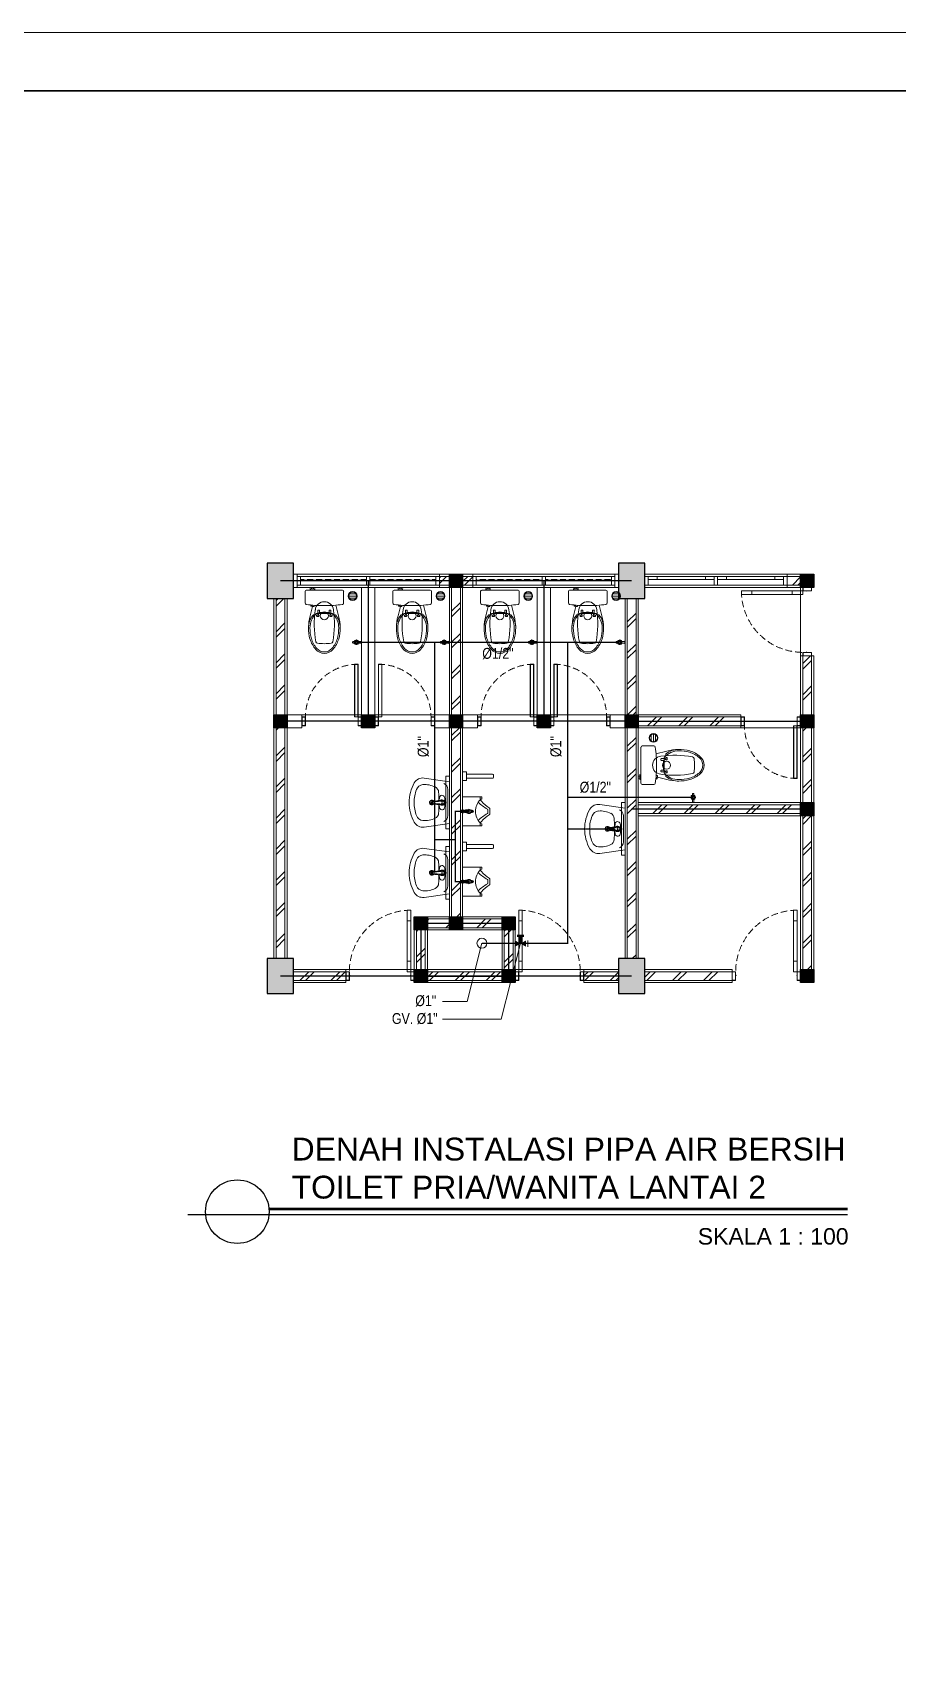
# Model space of a CAD drawing. Header units: millimetres. Extents: x -11 to 37583, y -101 to 28664.
# Drawn here: x 10418 to 13374, y 23124 to 28664 of the extents above; entities that cross this region are included whole.
import ezdxf
from ezdxf.enums import TextEntityAlignment as Align

# ---------------------------------------------------------------- set-up
doc = ezdxf.new("R2010")
doc.units = ezdxf.units.MM
for name, pattern in [('CENTER', [2, 1.25, -0.25, 0.25, -0.25]), ('DASHDOT', [1, 0.5, -0.25, 0, -0.25]), ('DASHED', [0.75, 0.5, -0.25]), ('HIDDEN', [0.375, 0.25, -0.125])]:
    doc.linetypes.add(name, pattern=pattern)
for name, color, linetype, lineweight in [('ars', 11, 'Continuous', 5), ('dinding', 5, 'Continuous', 15), ('GRS KOP', 1, 'Continuous', 35), ('KOLOM', 1, 'Continuous', 30), ('kop', 7, 'Continuous', 20), ('kus', 63, 'Continuous', 15), ('lan', 7, 'Continuous', 15), ('PIPA AIR BERSIH', 81, 'CENTER', 18), ('SANITAIR', 4, 'Continuous', 5), ('sol kol', 8, 'Continuous', 0)]:
    doc.layers.add(name, color=color, linetype=linetype, lineweight=lineweight)
doc.layers.add('as', color=1, linetype='Continuous', plot=False)
for name, color, linetype in [('D1', 1, 'Continuous'), ('D2', 3, 'Continuous'), ('HT', 8, 'Continuous')]:
    doc.layers.add(name, color=color, linetype=linetype)
doc.styles.add('BARU', font='complex.shx')
doc.styles.add('NOT', font='ARIALN.TTF')
doc.styles.get("Standard").update_dxf_attribs({"font": 'arial.ttf'})
doc.styles.add('style2', font='verdana.ttf')
pattern_1 = [(45, (10515.35, 23018.58), (-53.033, 53.033), []), (45, (10534.1, 23018.58), (-53.033, 53.033), [])]

# ---------------------------------------------------------------- blocks, each defined once
blk = doc.blocks.new('KP')
at = {"layer": 'KOLOM'}
blk.add_lwpolyline([(0.075, -0.075), (-0.075, -0.075), (-0.075, 0.075), (0.075, 0.075), (0.075, -0.075)], dxfattribs=at)
blk = doc.blocks.new('washtafel L237 a')
for p, q in [((-0.279, -0.289), (-0.238, 0)), ((-0.238, 0), (0, 0)), ((0.238, 0), (0, 0)), ((0.279, -0.289), (0.238, 0)), ((-0.148, -0.019), (0, -0.019)), ((0, -0.179), (-0.006, -0.179)), ((0.148, -0.019), (0, -0.019)), ((0, -0.179), (0.006, -0.179)), ((0, -0.193), (-0.007, -0.193)), ((0, -0.202), (-0.007, -0.202)), ((0, -0.193), (0.007, -0.193)), ((0, -0.202), (0.007, -0.202))]:
    blk.add_line(p, q)
for centre, radius in [((-0.011, -0.085), 0.00488), ((0, -0.043), 0.00695), ((0, -0.043), 0.00529), ((0.011, -0.085), 0.00488)]:
    blk.add_circle(centre, radius)
for centre, radius, start, end in [((-0.148, -0.093), 0.0742, 90.0661, 157.5039), ((0.068, -0.281), 0.273, 154.0541, 184.6243), ((-0.117, -0.191), 0.0678, 92.544, 154.459), ((0.012, -2.103), 1.984, 91.1939, 93.8059), ((-0.055, -0.085), 0.0285, 98.132, 275.8135), ((-0.002, -0.336), 0.286, 89.6669, 101.6651), ((-0.049, -0.147), 0.0337, 40.1188, 95.4553), ((0, -0.084), 0.0312, 89.6915, 225.3566), ((-0.528, -0.216), 0.513, 2.5647, 13.8912), ((0.001, -0.2), 0.0272, 129.5111, 54.4666), ((0, -0.084), 0.0231, 89.5833, 212.8124), ((0.001, -0.2), 0.0234, 136.8784, 48.8129), ((-0.04, -0.126), 0.0267, 4.6349, 46.9394), ((-0.045, -0.113), 0.03, 5.694, 32.8124), ((-0.623, -0.171), 0.611, 359.8012, 5.694), ((-0.006, -0.173), 0.006, 179.8012, 270), ((0.002, -0.336), 0.286, 78.3349, 90.3331), ((0, -0.084), 0.0312, 314.6434, 90.3085), ((0, -0.084), 0.0231, 327.1876, 90.4167), ((0.006, -0.173), 0.006, 270, 0.1988), ((0.623, -0.171), 0.611, 174.306, 180.1988), ((0.04, -0.126), 0.0267, 133.0606, 175.3651), ((0.045, -0.113), 0.03, 147.1876, 174.306), ((0.528, -0.216), 0.513, 166.1088, 177.4353), ((0.049, -0.147), 0.0337, 84.5447, 139.8812), ((-0.012, -2.103), 1.984, 86.1941, 88.8061), ((0.055, -0.085), 0.0285, 264.1865, 81.868), ((0.117, -0.191), 0.0678, 25.541, 87.456), ((0.148, -0.093), 0.0742, 22.4961, 89.9339), ((-0.068, -0.281), 0.273, 355.3757, 25.9459), ((-0.17, -0.305), 0.11, 171.786, 240.1395), ((-0.119, -0.294), 0.0858, 186.0548, 250.1625), ((-0.007, -0.184), 0.009, 183.4751, 270), ((-0.007, -0.193), 0.009, 182.5647, 270), ((0.001, -0.2), 0.0119, 184.4951, 2.4242), ((0.007, -0.184), 0.009, 270, 356.5249), ((0.007, -0.193), 0.009, 270, 357.4353), ((0.119, -0.294), 0.0858, 289.8375, 353.9452), ((0.17, -0.305), 0.11, 299.8605, 8.214), ((-0.003, -0.017), 0.443, 239.9631, 270.4171), ((-0.001, 0.003), 0.406, 248.7209, 270.1375), ((0.001, 0.003), 0.406, 269.8625, 291.2791), ((0.003, -0.017), 0.443, 269.5829, 300.0369)]:
    blk.add_arc(centre, radius, start, end)
blk = doc.blocks.new('P 70')
at = {"linetype": 'HIDDEN', "ltscale": 0.3}
blk.add_lwpolyline([(-0.74, 0.1, -0.414214), (-0.04, 0.8, -1.303225)], format="xyb", dxfattribs=at)
for points in [[(-0.04, 0.8), (-0.08, 0.8), (-0.08, 0.68), (-0.04, 0.68)], [(-0.04, 0.68), (-0.08, 0.68), (-0.08, 0.22), (-0.04, 0.22)], [(-0.04, 0.1), (-0.08, 0.1), (-0.08, 0.22), (-0.04, 0.22)], [(-0.735, 0.06), (-0.74, 0.06), (-0.74, 0.061), (-0.74, 0.1), (-0.78, 0.1), (-0.78, 0), (-0.74, 0), (-0.74, 0.056), (-0.735, 0.058)], [(-0.742, 0.002), (-0.778, 0.002), (-0.778, 0.098), (-0.742, 0.098)], [(-0.045, 0.06), (-0.04, 0.06), (-0.04, 0.061), (-0.04, 0.1), (0, 0.1), (0, 0), (-0.04, 0), (-0.04, 0.056), (-0.045, 0.058)], [(-0.038, 0.002), (-0.002, 0.002), (-0.002, 0.098), (-0.038, 0.098)]]:
    blk.add_lwpolyline(points, close=True)
blk = doc.blocks.new('URINOIR ATAS')
for p, q in [((-0.165, 0), (-0.165, 0.215)), ((-0.16, 0.22), (-0.147, 0.22)), ((-0.133, 0.201), (-0.16, 0.201)), ((-0.133, 0.201), (-0.143, 0.218)), ((-0.027, 0.31), (0, 0.31)), ((-0.02, 0.286), (0, 0.286)), ((0.027, 0.31), (0, 0.31)), ((0.02, 0.286), (0, 0.286)), ((0.133, 0.201), (0.143, 0.218)), ((0.133, 0.201), (0.16, 0.201)), ((0.16, 0.22), (0.147, 0.22)), ((0.165, 0), (0.165, 0.215)), ((-0.165, 0), (0, 0)), ((-0.009, 0.01), (-0.026, 0)), ((-0.013, -0.017), (-0.013, 0)), ((-0.012, 0.117), (0.011, 0.117)), ((-0.011, 0.107), (0.011, 0.107)), ((-0.011, 0.097), (0.011, 0.097)), ((-0.009, 0.112), (-0.009, 0.107)), ((-0.009, 0.01), (0.011, 0.01)), ((-0.007, 0.113), (0.008, 0.113)), ((-0.003, 0.117), (-0.003, 0.113)), ((0.165, 0), (0, 0)), ((0.003, 0.117), (0.003, 0.113)), ((0.009, 0.112), (0.009, 0.107)), ((0.011, 0.01), (0.026, 0)), ((0.013, 0), (0.013, -0.017)), ((0.013, -0.017), (-0.013, -0.017))]:
    blk.add_line(p, q)
for points in [[(-0.011, 0.107, 0.164804), (-0.012, 0.107, 0.105758), (-0.013, 0.106, 0.068984), (-0.014, 0.104, 0.055178), (-0.014, 0.102, 0.055178), (-0.014, 0.1, 0.068984), (-0.013, 0.099, 0.105758), (-0.012, 0.098, 0.164804), (-0.011, 0.097, 0.164804), (-0.01, 0.098, 0.105758), (-0.009, 0.099, 0.068984), (-0.009, 0.1, 0.055178), (-0.009, 0.102, 0.055178), (-0.009, 0.104, 0.068984), (-0.009, 0.106, 0.105758), (-0.01, 0.107, 0.164804)], [(0, 0.097, 0.070821), (0.003, 0.098, 0.082428), (0.005, 0.099, 0.106823), (0.007, 0.101, 0.13413), (0.007, 0.102, 0.13413), (0.007, 0.104, 0.106823), (0.005, 0.106, 0.082428), (0.003, 0.107, 0.070821), (0, 0.107, 0.070821), (-0.003, 0.107, 0.082428), (-0.005, 0.106, 0.106823), (-0.007, 0.104, 0.13413), (-0.007, 0.102, 0.13413), (-0.007, 0.101, 0.106823), (-0.005, 0.099, 0.082428), (-0.003, 0.098, 0.070821)], [(0.011, 0.107, 0.164804), (0.01, 0.107, 0.105758), (0.009, 0.106, 0.068984), (0.009, 0.104, 0.055178), (0.008, 0.102, 0.055178), (0.009, 0.1, 0.068984), (0.009, 0.099, 0.105758), (0.01, 0.098, 0.164804), (0.011, 0.097, 0.164804), (0.012, 0.098, 0.105758), (0.013, 0.099, 0.068984), (0.013, 0.1, 0.055178), (0.014, 0.102, 0.055178), (0.014, 0.104, 0.068984), (0.013, 0.106, 0.105758), (0.012, 0.107, 0.164804)]]:
    blk.add_lwpolyline(points, format="xyb", close=True)
blk.add_lwpolyline([(0.007, 0.061), (0.013, 0.072), (0.007, 0.082), (-0.006, 0.082), (-0.012, 0.072), (-0.006, 0.061)], close=True)
for centre, radius in [((0, 0.072), 0.025), ((0, 0.032), 0.0106), ((0, 0.032), 0.00723)]:
    blk.add_circle(centre, radius)
for centre, radius, start, end in [((-0.16, 0.215), 0.005, 90, 180), ((-0.16, 0.196), 0.005, 90, 180), ((-0.147, 0.215), 0.005, 30.5859, 90), ((-0.151, 0.256), 0.055, 287.3602, 311.4179), ((0.001, 0.332), 0.187, 224.1477, 269.6422), ((-0.614, 0.718), 0.709, 314.7654, 324.2179), ((-0.477, 0.536), 0.518, 315.9836, 330.7336), ((-0.027, 0.295), 0.0148, 90, 144.2179), ((-0.02, 0.28), 0.00593, 90, 150.7336), ((-0.001, 0.332), 0.187, 270.3578, 315.8523), ((0.02, 0.28), 0.00593, 29.2664, 90), ((0.477, 0.536), 0.518, 209.2664, 224.0164), ((0.027, 0.295), 0.0148, 35.7821, 90), ((0.614, 0.718), 0.709, 215.7821, 225.2346), ((0.151, 0.256), 0.055, 228.5821, 252.6398), ((0.147, 0.215), 0.005, 90, 149.4141), ((0.16, 0.215), 0.005, 0, 90), ((0.16, 0.196), 0.005, 0, 90), ((0.12, 0.057), 0.137, 181.3482, 199.9236), ((0, 0.106), 0.0162, 43.0169, 136.9831), ((-0.007, 0.112), 0.00119, 90, 180), ((0.008, 0.112), 0.00119, 0, 90), ((-0.19, 0.062), 0.208, 345.4703, 357.6692)]:
    blk.add_arc(centre, radius, start, end)
blk = doc.blocks.new('P 60')
at = {"linetype": 'HIDDEN', "ltscale": 0.3}
blk.add_lwpolyline([(-0.64, 0.1, -0.414214), (-0.04, 0.7, -1.303225)], format="xyb", dxfattribs=at)
for points in [[(-0.04, 0.7), (-0.04, 0.1), (-0.08, 0.1), (-0.08, 0.7)], [(-0.042, 0.698), (-0.042, 0.102), (-0.078, 0.102), (-0.078, 0.698)], [(-0.635, 0.06), (-0.64, 0.06), (-0.64, 0.061), (-0.64, 0.1), (-0.68, 0.1), (-0.68, 0), (-0.64, 0), (-0.64, 0.056), (-0.635, 0.058)], [(-0.642, 0.002), (-0.678, 0.002), (-0.678, 0.098), (-0.642, 0.098)], [(-0.045, 0.06), (-0.04, 0.06), (-0.04, 0.061), (-0.04, 0.1), (0, 0.1), (0, 0), (-0.04, 0), (-0.04, 0.056), (-0.045, 0.058)], [(-0.038, 0.002), (-0.002, 0.002), (-0.002, 0.098), (-0.038, 0.098)]]:
    blk.add_lwpolyline(points, close=True)
blk = doc.blocks.new('KRAN ATAS')
for p, q in [((-0.019, 0.001), (-0.019, 0)), ((-0.019, 0), (0, 0)), ((-0.018, 0.002), (0, 0.002)), ((-0.009, 0.006), (-0.009, 0.04)), ((0.018, 0.002), (0, 0.002)), ((0.019, 0), (0, 0)), ((0.009, 0.006), (0.009, 0.04)), ((0.019, 0.001), (0.019, 0))]:
    blk.add_line(p, q)
for centre, radius, start, end in [((-0.021, 0.06), 0.0057, 92.509, 270.0343), ((-0.02, 0.06), 0.0057, 105.45, 257.2407), ((0, 0.06), 0.0223, 89.786, 270.2141), ((-0.015, 0.075), 0.0057, 47.464, 224.6597), ((-0.015, 0.074), 0.0057, 60.3207, 212.5415), ((-0.014, 0.046), 0.0057, 154.4974, 295.7282), ((-0.015, 0.045), 0.0057, 142.579, 307.6346), ((-0.018, 0.001), 0.0005, 90, 180), ((0, 0.06), 0.0162, 89.7094, 270.2949), ((-0.013, 0.006), 0.004, 270, 0), ((-0.041, 0.09), 0.0331, 343.1048, 7.2203), ((0, 0.06), 0.0102, 89.532, 270.4679), ((0, 0.096), 0.00865, 90, 191.4881), ((0, 0.08), 0.0057, 89.095, 165.324), ((0, 0.079), 0.0057, 89.095, 152.5938), ((0, 0.041), 0.0057, 205.9652, 266.0615), ((0, 0.04), 0.0057, 191.86, 266.0615), ((0, 0.096), 0.00865, 348.5119, 90), ((0, 0.08), 0.0057, 14.676, 90.905), ((0, 0.079), 0.0057, 27.4062, 90.905), ((0, 0.06), 0.0223, 269.7859, 90.214), ((0, 0.06), 0.0162, 269.7051, 90.2906), ((0, 0.06), 0.0102, 269.5321, 90.468), ((0, 0.04), 0.0057, 273.9385, 348.14), ((0, 0.041), 0.0057, 273.9385, 334.0348), ((0.041, 0.09), 0.0331, 172.7797, 196.8952), ((0.013, 0.006), 0.004, 180, 270), ((0.015, 0.045), 0.0057, 232.3654, 37.421), ((0.015, 0.075), 0.0057, 315.3403, 132.536), ((0.015, 0.074), 0.0057, 327.4585, 119.6793), ((0.014, 0.046), 0.0057, 244.2718, 25.5026), ((0.018, 0.001), 0.0005, 0, 90), ((0.021, 0.06), 0.0057, 269.9657, 87.491), ((0.02, 0.06), 0.0057, 282.7593, 74.55)]:
    blk.add_arc(centre, radius, start, end)
blk = doc.blocks.new('CLOSET ATAS')
for p, q in [((0, 0.207), (0, 0)), ((0.014, 0.22), (0.148, 0.22)), ((0, -0.206), (0, 0)), ((0.171, 0.13), (0.294, 0.161)), ((0.228, 0.073), (0.228, 0.058)), ((0.231, 0.075), (0.273, 0.075)), ((0.231, 0.055), (0.256, 0.055)), ((0.256, 0.055), (0.259, 0.063)), ((0.256, 0.055), (0.256, 0)), ((0.256, -0.055), (0.256, 0)), ((0.259, 0.063), (0.273, 0.063)), ((0.266, 0.075), (0.266, 0.088)), ((0.266, 0.063), (0.266, 0)), ((0.266, -0.063), (0.266, 0)), ((0.273, 0.075), (0.273, 0.063)), ((0.282, 0.125), (0.282, 0.107)), ((0.285, 0.085), (0.285, 0.065)), ((0.296, 0.088), (0.288, 0.088)), ((0.296, 0.062), (0.288, 0.062)), ((0.299, 0.085), (0.299, 0.065)), ((-0.013, -0.124), (-0.031, -0.124)), ((-0.031, -0.124), (-0.031, -0.146)), ((-0.031, -0.146), (-0.013, -0.146)), ((-0.013, -0.107), (-0.013, -0.164)), ((0.171, -0.138), (0.185, -0.138)), ((0.173, -0.116), (0.185, -0.116)), ((0.173, -0.151), (0.173, -0.138)), ((0.175, -0.154), (0.182, -0.154)), ((0.184, -0.138), (0.184, -0.151)), ((0.188, -0.119), (0.188, -0.136)), ((0.188, -0.134), (0.294, -0.161)), ((0.228, -0.073), (0.228, -0.058)), ((0.231, -0.055), (0.256, -0.055)), ((0.231, -0.075), (0.273, -0.075)), ((0.256, -0.055), (0.259, -0.063)), ((0.259, -0.063), (0.273, -0.063)), ((0.266, -0.075), (0.266, -0.088)), ((0.273, -0.075), (0.273, -0.063)), ((0.282, -0.125), (0.282, -0.107)), ((0.285, -0.065), (0.285, -0.085)), ((0.296, -0.062), (0.288, -0.062)), ((0.296, -0.088), (0.288, -0.088)), ((0.299, -0.065), (0.299, -0.085)), ((0.014, -0.22), (0.148, -0.22))]:
    blk.add_line(p, q)
blk.add_circle((0.292, 0), 0.046)
for centre, radius, start, end in [((0.014, 0.207), 0.0135, 90, 180), ((0.148, 0.205), 0.015, 8.087, 90), ((-1.27, 0.004), 1.447, 359.8599, 8.087), ((0.235, 0), 0.103, 95.4936, 264.5064), ((-1.27, -0.004), 1.447, 351.913, 0.1401), ((0.385, -0.951), 1.066, 79.0461, 98.6197), ((0.231, 0.073), 0.00271, 90, 180), ((0.231, 0.058), 0.00271, 180, 270), ((0.271, 0.088), 0.005, 138.7405, 180), ((0.429, -0.051), 0.215, 89.4826, 138.7405), ((0.287, 0.125), 0.005, 128.7411, 180), ((0.429, -0.051), 0.231, 89.4826, 128.7411), ((0.288, 0.085), 0.00307, 90, 180), ((0.288, 0.065), 0.00307, 180, 270), ((0.431, -0.32), 0.5, 75.2789, 105.8515), ((0.296, 0.085), 0.00307, 0, 90), ((0.296, 0.065), 0.00307, 270, 0), ((0.431, -0.32), 0.484, 75.2789, 90), ((0.465, -0.141), 0.302, 48.5371, 73.1314), ((0.465, -0.141), 0.318, 48.5371, 73.1314), ((0.585, 0.076), 0.02, 7.8459, 81.6038), ((0.035, 0), 0.575, 352.1541, 7.8459), ((0.59, 0), 0.114, 0, 48.6581), ((0.59, 0), 0.114, 311.3419, 0), ((0.59, 0), 0.13, 0, 48.6581), ((0.59, 0), 0.13, 311.3419, 0), ((-0.016, -0.123), 0.0171, 24.4122, 79.3868), ((-0.016, -0.147), 0.0171, 280.6132, 335.5878), ((0.175, -0.151), 0.00271, 180, 270), ((0.182, -0.151), 0.00271, 270, 0), ((0.185, -0.119), 0.00271, 0, 90), ((0.185, -0.136), 0.00271, 270, 0), ((0.385, 0.948), 1.063, 261.358, 280.9763), ((0.231, -0.058), 0.00271, 90, 180), ((0.231, -0.073), 0.00271, 180, 270), ((0.271, -0.088), 0.005, 180, 221.2595), ((0.429, 0.051), 0.215, 221.2595, 270.5174), ((0.287, -0.125), 0.005, 180, 231.2589), ((0.429, 0.051), 0.231, 231.2589, 270.5174), ((0.288, -0.065), 0.00307, 90, 180), ((0.288, -0.085), 0.00307, 180, 270), ((0.431, 0.32), 0.5, 254.1485, 284.7211), ((0.296, -0.065), 0.00307, 0, 90), ((0.296, -0.085), 0.00307, 270, 0), ((0.431, 0.32), 0.484, 270, 284.7211), ((0.465, 0.141), 0.302, 286.8686, 311.4629), ((0.465, 0.141), 0.318, 286.8686, 311.4629), ((0.585, -0.076), 0.02, 278.3962, 352.1541), ((0.014, -0.206), 0.0135, 180, 270), ((0.148, -0.205), 0.015, 270, 351.913)]:
    blk.add_arc(centre, radius, start, end)
blk = doc.blocks.new('*X4')
at = {"color": 0}
for p, q in [((18.499, 19.218), (18.572, 19.218)), ((18.491, 19.193), (18.579, 19.193)), ((18.499, 19.168), (18.572, 19.168))]:
    blk.add_line(p, q, dxfattribs=at)
blk = doc.blocks.new('SFLOOR')
for radius in [0.05, 0.0442]:
    blk.add_circle((0, 0), radius)
blk.add_blockref('*X4', (-18.535, -19.193))
blk = doc.blocks.new('K1')
at = {"layer": 'KOLOM'}
blk.add_lwpolyline([(0.2, 0.15), (-0.2, 0.15), (-0.2, -0.15), (0.2, -0.15), (0.2, 0.15)], dxfattribs=at)
blk = doc.blocks.new('GV')
at = {"layer": 'PIPA AIR BERSIH'}
h = blk.add_hatch(color=256, dxfattribs=at)
h.paths.add_polyline_path([(-64, -51), (-64, -125), (0, -88)])
h.paths.add_polyline_path([(0, -88), (65, -125), (65, -51)])
at = {"layer": 'PIPA AIR BERSIH', "linetype": 'DASHDOT', "ltscale": 500}
for points, const_width in [([(39, 0), (-39, 0)], 25), ([(0, -84), (0, 0)], 25), ([(-83, -51), (-83, -125)], 10), ([(83, -51), (83, -125)], 10)]:
    blk.add_lwpolyline(points, dxfattribs=dict(at, const_width=const_width))
blk = doc.blocks.new('kop')
at = {"layer": 'GRS KOP'}
blk.add_lwpolyline([(1, 54), (83, 54), (83, 1), (1, 1)], close=True, dxfattribs=at)
at = {"layer": 'kop', "color": 7}
blk.add_line((84, 55), (0, 55), dxfattribs=at)
at = {"layer": 'kop', "style": 'BARU', "flags": 4}
for p, height in [((73.8, 5.4), 0.35), ((80.303, 5.382), 0.25), ((73.8, 4.9), 0.35), ((80.303, 4.882), 0.25), ((73.8, 4.4), 0.35), ((80.303, 4.382), 0.25)]:
    blk.add_attdef('-', p, '', height=height, dxfattribs=at)
at = {"layer": 'kop', "flags": 4}
for tag, p in [('AR-00', (78.057, 2.648)), ('00', (81.238, 2.647))]:
    blk.add_attdef(tag, text='', height=0.35, dxfattribs=at).set_placement(p, align=Align.MIDDLE)

msp = doc.modelspace()

# ---------------------------------------------------------------- hatches: boundary and pattern name
at = {"layer": 'ars'}
h = msp.add_hatch(dxfattribs=at)
h.set_pattern_fill('TEMBOK', color=256, scale=75)
h.set_pattern_definition([(45, (11631.35, 23866.08), (-53.033, 53.033), []), (45, (11650.1, 23866.08), (-53.033, 53.033), [])])
h.paths.add_polyline_path([(11842.8, 26806.1), (11808.3, 26806.1), (11808.3, 26776.1), (11842.8, 26776.1)])
h = msp.add_hatch(dxfattribs=at)
h.set_pattern_fill('TEMBOK', color=256, scale=75)
h.set_pattern_definition(pattern_1)
h.paths.add_polyline_path([(11850.3, 26768.6), (11850.3, 25643.6), (11880.3, 25643.6), (11880.3, 26768.6)])
h = msp.add_hatch(dxfattribs=at)
h.set_pattern_fill('TEMBOK', color=256, scale=75)
h.set_pattern_definition([(45, (11722.85, 23866.08), (-53.033, 53.033), []), (45, (11741.6, 23866.08), (-53.033, 53.033), [])])
h.paths.add_polyline_path([(11922.3, 26806.1), (11887.8, 26806.1), (11887.8, 26776.1), (11922.3, 26776.1)])
h = msp.add_hatch(dxfattribs=at)
h.set_pattern_fill('TEMBOK', color=256, scale=75)
h.set_pattern_definition([(45, (10423.85, 23018.58), (-53.033, 53.033), []), (45, (10442.6, 23018.58), (-53.033, 53.033), [])])
h.paths.add_polyline_path([(13042.8, 26806.1), (12996.3, 26806.1), (12996.3, 26776.1), (13042.8, 26776.1)])
h = msp.add_hatch(dxfattribs=at)
h.set_pattern_fill('TEMBOK', color=256, scale=75)
h.set_pattern_definition(pattern_1)
h.paths.add_polyline_path([(11280.3, 26333.6), (11280.3, 26731.1), (11250.3, 26731.1), (11250.3, 26333.6)])
h = msp.add_hatch(dxfattribs=at)
h.set_pattern_fill('TEMBOK', color=256, scale=75)
h.set_pattern_definition(pattern_1)
h.paths.add_polyline_path([(12480.3, 25501.1), (12480.3, 26731.1), (12450.3, 26731.1), (12450.3, 25501.1)])
h = msp.add_hatch(dxfattribs=at)
h.set_pattern_fill('TEMBOK', color=256, scale=75)
h.set_pattern_definition(pattern_1)
h.paths.add_polyline_path([(13080.3, 26333.6), (13080.3, 26534.6), (13050.3, 26534.6), (13050.3, 26333.6)])
h = msp.add_hatch(dxfattribs=at)
h.set_pattern_fill('TEMBOK', color=256, scale=75)
h.set_pattern_definition(pattern_1)
h.paths.add_polyline_path([(12487.8, 26296.1), (12838.8, 26296.1), (12838.8, 26326.1), (12487.8, 26326.1)])
h = msp.add_hatch(dxfattribs=at)
h.set_pattern_fill('TEMBOK', color=256, scale=75)
h.set_pattern_definition(pattern_1)
h.paths.add_polyline_path([(11250.3, 26288.6), (11250.3, 25501.1), (11280.3, 25501.1), (11280.3, 26288.6)])
h = msp.add_hatch(dxfattribs=at)
h.set_pattern_fill('TEMBOK', color=256, scale=75)
h.set_pattern_definition(pattern_1)
h.paths.add_polyline_path([(13050.3, 26288.6), (13050.3, 25463.6), (13080.3, 25463.6), (13080.3, 26288.6)])
h = msp.add_hatch(dxfattribs=at)
h.set_pattern_fill('TEMBOK', color=256, scale=75)
h.set_pattern_definition(pattern_1)
h.paths.add_polyline_path([(12487.8, 25996.1), (13042.8, 25996.1), (13042.8, 26026.1), (12487.8, 26026.1)])
h = msp.add_hatch(dxfattribs=at)
h.set_pattern_fill('TEMBOK', color=256, scale=75)
h.set_pattern_definition(pattern_1)
h.paths.add_polyline_path([(11730.3, 25598.6), (11730.3, 25463.6), (11760.3, 25463.6), (11760.3, 25598.6)])
h = msp.add_hatch(dxfattribs=at)
h.set_pattern_fill('TEMBOK', color=256, scale=75)
h.set_pattern_definition(pattern_1)
h.paths.add_polyline_path([(12022.8, 25636.1), (11767.8, 25636.1), (11767.8, 25606.1), (12022.8, 25606.1)])
h = msp.add_hatch(dxfattribs=at)
h.set_pattern_fill('TEMBOK', color=256, scale=75)
h.set_pattern_definition(pattern_1)
h.paths.add_polyline_path([(12030.3, 25598.6), (12030.3, 25463.6), (12060.3, 25463.6), (12060.3, 25598.6)])
h = msp.add_hatch(dxfattribs=at)
h.set_pattern_fill('TEMBOK', color=256, scale=75)
h.set_pattern_definition(pattern_1)
h.paths.add_polyline_path([(11310.3, 25456.1), (11488.8, 25456.1), (11488.8, 25426.1), (11310.3, 25426.1)])
h = msp.add_hatch(dxfattribs=at)
h.set_pattern_fill('TEMBOK', color=256, scale=75)
h.set_pattern_definition(pattern_1)
h.paths.add_polyline_path([(12022.8, 25456.1), (11767.8, 25456.1), (11767.8, 25426.1), (12022.8, 25426.1)])
h = msp.add_hatch(dxfattribs=at)
h.set_pattern_fill('TEMBOK', color=256, scale=75)
h.set_pattern_definition(pattern_1)
h.paths.add_polyline_path([(12420.3, 25456.1), (12301.8, 25456.1), (12301.8, 25426.1), (12420.3, 25426.1)])
h = msp.add_hatch(dxfattribs=at)
h.set_pattern_fill('TEMBOK', color=256, scale=75)
h.set_pattern_definition(pattern_1)
h.paths.add_polyline_path([(12510.3, 25426.1), (12808.8, 25426.1), (12808.8, 25456.1), (12510.3, 25456.1)])
at = {"layer": 'sol kol'}
for points in [[(11220.3, 26851.1), (11220.3, 26731.1), (11310.3, 26731.1), (11310.3, 26851.1)], [(12420.3, 26851.1), (12420.3, 26731.1), (12510.3, 26731.1), (12510.3, 26851.1)], [(11842.8, 26813.6), (11887.8, 26813.6), (11887.8, 26768.6), (11842.8, 26768.6)], [(13087.8, 26768.6), (13042.8, 26768.6), (13042.8, 26813.6), (13087.8, 26813.6)], [(11242.8, 26333.6), (11287.8, 26333.6), (11287.8, 26288.6), (11242.8, 26288.6)], [(11542.8, 26333.6), (11587.8, 26333.6), (11587.8, 26288.6), (11542.8, 26288.6)], [(11842.8, 26333.6), (11887.8, 26333.6), (11887.8, 26288.6), (11842.8, 26288.6)], [(12142.8, 26333.6), (12187.8, 26333.6), (12187.8, 26288.6), (12142.8, 26288.6)], [(12442.8, 26333.6), (12487.8, 26333.6), (12487.8, 26288.6), (12442.8, 26288.6)], [(13087.8, 26288.6), (13042.8, 26288.6), (13042.8, 26333.6), (13087.8, 26333.6)], [(13087.8, 25988.6), (13042.8, 25988.6), (13042.8, 26033.6), (13087.8, 26033.6)], [(11722.8, 25643.6), (11767.8, 25643.6), (11767.8, 25598.6), (11722.8, 25598.6)], [(11842.8, 25643.6), (11887.8, 25643.6), (11887.8, 25598.6), (11842.8, 25598.6)], [(12022.8, 25643.6), (12067.8, 25643.6), (12067.8, 25598.6), (12022.8, 25598.6)], [(11220.3, 25501.1), (11220.3, 25381.1), (11310.3, 25381.1), (11310.3, 25501.1)], [(12420.3, 25501.1), (12420.3, 25381.1), (12510.3, 25381.1), (12510.3, 25501.1)], [(11722.8, 25463.6), (11767.8, 25463.6), (11767.8, 25418.6), (11722.8, 25418.6)], [(12022.8, 25463.6), (12067.8, 25463.6), (12067.8, 25418.6), (12022.8, 25418.6)], [(13087.8, 25418.6), (13042.8, 25418.6), (13042.8, 25463.6), (13087.8, 25463.6)]]:
    msp.add_hatch(color=256, dxfattribs=at).paths.add_polyline_path(points)

# ---------------------------------------------------------------- linework, layer by layer
at = {"layer": 'ars'}
for points in [[(11842.8, 26806.1), (11808.3, 26806.1), (11808.3, 26776.1), (11842.8, 26776.1)], [(11850.3, 26768.6), (11850.3, 25643.6), (11880.3, 25643.6), (11880.3, 26768.6)], [(11922.3, 26806.1), (11887.8, 26806.1), (11887.8, 26776.1), (11922.3, 26776.1)], [(13042.8, 26806.1), (12996.3, 26806.1), (12996.3, 26776.1), (13042.8, 26776.1)], [(11280.3, 26333.6), (11280.3, 26731.1), (11250.3, 26731.1), (11250.3, 26333.6)], [(12480.3, 25501.1), (12480.3, 26731.1), (12450.3, 26731.1), (12450.3, 25501.1)], [(13080.3, 26333.6), (13080.3, 26534.6), (13050.3, 26534.6), (13050.3, 26333.6)], [(12487.8, 26296.1), (12838.8, 26296.1), (12838.8, 26326.1), (12487.8, 26326.1)], [(11250.3, 26288.6), (11250.3, 25501.1), (11280.3, 25501.1), (11280.3, 26288.6)], [(13050.3, 26288.6), (13050.3, 25463.6), (13080.3, 25463.6), (13080.3, 26288.6)], [(11900.9, 26108.6), (11900.9, 26138.6), (11887.8, 26138.6), (11887.8, 26108.6)], [(12487.8, 25996.1), (13042.8, 25996.1), (13042.8, 26026.1), (12487.8, 26026.1)], [(11900.9, 25868.6), (11900.9, 25898.6), (11887.8, 25898.6), (11887.8, 25868.6)], [(11730.3, 25598.6), (11730.3, 25463.6), (11760.3, 25463.6), (11760.3, 25598.6)], [(12022.8, 25636.1), (11767.8, 25636.1), (11767.8, 25606.1), (12022.8, 25606.1)], [(12030.3, 25598.6), (12030.3, 25463.6), (12060.3, 25463.6), (12060.3, 25598.6)], [(11310.3, 25456.1), (11488.8, 25456.1), (11488.8, 25426.1), (11310.3, 25426.1)], [(12022.8, 25456.1), (11767.8, 25456.1), (11767.8, 25426.1), (12022.8, 25426.1)], [(12420.3, 25456.1), (12301.8, 25456.1), (12301.8, 25426.1), (12420.3, 25426.1)], [(12510.3, 25426.1), (12808.8, 25426.1), (12808.8, 25456.1), (12510.3, 25456.1)]]:
    msp.add_lwpolyline(points, close=True, dxfattribs=at)
at = {"layer": 'as'}
for points in [[(12465.3, 26791.1), (11265.3, 26791.1)], [(11565.3, 26791.1), (11565.3, 26311.1)], [(12165.3, 26791.1), (12165.3, 26311.1)], [(11865.3, 26311.1), (11265.3, 26311.1)], [(12465.3, 26311.1), (11865.3, 26311.1)], [(12465.3, 26311.1), (13065.3, 26311.1)], [(13065.3, 26011.1), (12465.3, 26011.1)], [(12465.3, 25441.1), (11265.3, 25441.1)]]:
    msp.add_lwpolyline(points, dxfattribs=at)
msp.add_lwpolyline([(12045.3, 25441.1), (12045.3, 25621.1), (11745.3, 25621.1), (11745.3, 25441.1)], close=True, dxfattribs=at)
at = {"layer": 'D1', "color": 7, "const_width": 8.75}
msp.add_lwpolyline([(11226.1, 24645.9), (13203.5, 24645.9)], dxfattribs=at)
at = {"layer": 'D1', "color": 7}
msp.add_circle((11118, 24636.4), 108.6, dxfattribs=at)
at = {"layer": 'D2', "color": 3, "linetype": 'DASHED', "ltscale": 50, "const_width": 4.54}
for points in [[(11524.8, 26580.9), (12424.8, 26580.9)], [(11792.2, 25794.1), (11792.2, 26580.9)], [(12410, 25943.6), (12246.5, 25943.6), (12246.5, 26580.9)], [(12675.5, 26051.7), (12246.5, 26051.7)], [(11909.4, 25763.6), (11862.8, 25763.6), (11862.8, 26003.6), (11909.4, 26003.6)], [(12246.5, 25943.6), (12246.5, 25553.3), (11953.8, 25553.3)], [(11862.8, 25906.4), (11792.2, 25906.4)]]:
    msp.add_lwpolyline(points, dxfattribs=at)
at = {"layer": 'dinding'}
for points in [[(11310.3, 26813.6), (11322.3, 26813.6), (11322.3, 26768.6), (11310.3, 26768.6)], [(11542.8, 26768.6), (11542.8, 26333.6), (11587.8, 26333.6), (11587.8, 26768.6)], [(11808.3, 26813.6), (11842.8, 26813.6), (11842.8, 26768.6), (11808.3, 26768.6)], [(11842.8, 26768.6), (11842.8, 25643.6), (11887.8, 25643.6), (11887.8, 26768.6)], [(11922.3, 26813.6), (11887.8, 26813.6), (11887.8, 26768.6), (11922.3, 26768.6)], [(12142.8, 26768.6), (12142.8, 26333.6), (12187.8, 26333.6), (12187.8, 26768.6)], [(12420.3, 26813.6), (12408.3, 26813.6), (12408.3, 26768.6), (12420.3, 26768.6)], [(13042.8, 26813.6), (12996.3, 26813.6), (12996.3, 26768.6), (13042.8, 26768.6)], [(11287.8, 26333.6), (11287.8, 26731.1), (11242.8, 26731.1), (11242.8, 26333.6)], [(12487.8, 25501.1), (12487.8, 26731.1), (12442.8, 26731.1), (12442.8, 25501.1)], [(13087.8, 26333.6), (13087.8, 26534.6), (13042.8, 26534.6), (13042.8, 26333.6)], [(11338.8, 26333.6), (11287.8, 26333.6), (11287.8, 26288.6), (11338.8, 26288.6)], [(11842.8, 26333.6), (11791.8, 26333.6), (11791.8, 26288.6), (11842.8, 26288.6)], [(11938.8, 26333.6), (11887.8, 26333.6), (11887.8, 26288.6), (11938.8, 26288.6)], [(12442.8, 26333.6), (12391.8, 26333.6), (12391.8, 26288.6), (12442.8, 26288.6)], [(12487.8, 26288.6), (12838.8, 26288.6), (12838.8, 26333.6), (12487.8, 26333.6)], [(11242.8, 26288.6), (11242.8, 25501.1), (11287.8, 25501.1), (11287.8, 26288.6)], [(13042.8, 26288.6), (13042.8, 25463.6), (13087.8, 25463.6), (13087.8, 26288.6)], [(12487.8, 25988.6), (13042.8, 25988.6), (13042.8, 26033.6), (12487.8, 26033.6)], [(11722.8, 25598.6), (11722.8, 25463.6), (11767.8, 25463.6), (11767.8, 25598.6)], [(12022.8, 25643.6), (11767.8, 25643.6), (11767.8, 25598.6), (12022.8, 25598.6)], [(12022.8, 25598.6), (12022.8, 25463.6), (12067.8, 25463.6), (12067.8, 25598.6)], [(11310.3, 25463.6), (11488.8, 25463.6), (11488.8, 25418.6), (11310.3, 25418.6)], [(12022.8, 25463.6), (11767.8, 25463.6), (11767.8, 25418.6), (12022.8, 25418.6)], [(12420.3, 25463.6), (12301.8, 25463.6), (12301.8, 25418.6), (12420.3, 25418.6)], [(12510.3, 25418.6), (12808.8, 25418.6), (12808.8, 25463.6), (12510.3, 25463.6)]]:
    msp.add_lwpolyline(points, close=True, dxfattribs=at)
at = {"layer": 'HT'}
msp.add_line((10949.3, 24626.9), (13203.5, 24626.9), dxfattribs=at)
at = {"layer": 'kop', "color": 7}
msp.add_line((19656.5, 28663.9), (2856.5, 28663.9), dxfattribs=at)
at = {"layer": 'kus'}
for p, q in [((11334.3, 26806.1), (11559.3, 26806.1)), ((11334.3, 26776.1), (11559.3, 26776.1)), ((11571.3, 26806.1), (11796.3, 26806.1)), ((11571.3, 26776.1), (11796.3, 26776.1)), ((12159.3, 26806.1), (11934.3, 26806.1)), ((12159.3, 26776.1), (11934.3, 26776.1)), ((12396.3, 26806.1), (12171.3, 26806.1)), ((12396.3, 26776.1), (12171.3, 26776.1)), ((12522.3, 26806.1), (12747.3, 26806.1)), ((12522.3, 26795.6), (12747.3, 26795.6)), ((12522.3, 26776.1), (12747.3, 26776.1)), ((12552.3, 26795.6), (12552.3, 26806.1)), ((12717.3, 26795.6), (12717.3, 26806.1)), ((12759.3, 26806.1), (12984.3, 26806.1)), ((12759.3, 26795.6), (12984.3, 26795.6)), ((12759.3, 26776.1), (12984.3, 26776.1)), ((12789.3, 26795.6), (12789.3, 26806.1)), ((12954.3, 26795.6), (12954.3, 26806.1))]:
    msp.add_line(p, q, dxfattribs=at)
at = {"layer": 'kus', "linetype": 'HIDDEN'}
for p, q in [((11334.3, 26795.6), (11559.3, 26795.6)), ((11571.3, 26795.6), (11796.3, 26795.6)), ((12159.3, 26795.6), (11934.3, 26795.6)), ((12396.3, 26795.6), (12171.3, 26795.6))]:
    msp.add_line(p, q, dxfattribs=at)
at = {"layer": 'kus'}
for points in [[(11322.3, 26806.1), (11334.3, 26806.1), (11334.3, 26776.1), (11322.3, 26776.1)], [(11559.3, 26806.1), (11571.3, 26806.1), (11571.3, 26776.1), (11559.3, 26776.1)], [(11796.3, 26806.1), (11808.3, 26806.1), (11808.3, 26776.1), (11796.3, 26776.1)], [(11934.3, 26806.1), (11922.3, 26806.1), (11922.3, 26776.1), (11934.3, 26776.1)], [(12171.3, 26806.1), (12159.3, 26806.1), (12159.3, 26776.1), (12171.3, 26776.1)], [(12408.3, 26806.1), (12396.3, 26806.1), (12396.3, 26776.1), (12408.3, 26776.1)], [(12510.3, 26806.1), (12522.3, 26806.1), (12522.3, 26776.1), (12510.3, 26776.1)], [(12747.3, 26806.1), (12759.3, 26806.1), (12759.3, 26776.1), (12747.3, 26776.1)], [(12984.3, 26806.1), (12996.3, 26806.1), (12996.3, 26776.1), (12984.3, 26776.1)]]:
    msp.add_lwpolyline(points, close=True, dxfattribs=at)
at = {"layer": 'lan'}
for p, q in [((13042.8, 26534.6), (13042.8, 26768.6)), ((11338.8, 26333.6), (11542.8, 26333.6)), ((11587.8, 26333.6), (11791.8, 26333.6)), ((11938.8, 26333.6), (12142.8, 26333.6)), ((12187.8, 26333.6), (12391.8, 26333.6)), ((12838.8, 26288.6), (13042.8, 26288.6)), ((11953.8, 25553.3), (11902.9, 25354.3)), ((12085.7, 25553.3), (12019.3, 25293.4)), ((11488.8, 25463.6), (11722.8, 25463.6)), ((12067.8, 25463.6), (12301.8, 25463.6)), ((11902.9, 25354.3), (11819.4, 25354.3)), ((12019.3, 25293.4), (11819.4, 25293.4))]:
    msp.add_line(p, q, dxfattribs=at)
for points in [[(11322.3, 26813.6), (11808.3, 26813.6), (11808.3, 26768.6), (11322.3, 26768.6)], [(12408.3, 26813.6), (11922.3, 26813.6), (11922.3, 26768.6), (12408.3, 26768.6)], [(12510.3, 26813.6), (12996.3, 26813.6), (12996.3, 26768.6), (12510.3, 26768.6)]]:
    msp.add_lwpolyline(points, close=True, dxfattribs=at)
msp.add_circle((11953.8, 25553.3), 17, dxfattribs=at)
at = {"layer": 'SANITAIR'}
for points in [[(11842.8, 26123.6), (11830.8, 26123.6), (11830.8, 25943.6), (11842.8, 25943.6)], [(12442.8, 26033.6), (12430.8, 26033.6), (12430.8, 25853.6), (12442.8, 25853.6)], [(11842.8, 25883.6), (11830.8, 25883.6), (11830.8, 25703.6), (11842.8, 25703.6)]]:
    msp.add_lwpolyline(points, close=True, dxfattribs=at)
for points in [[(11992.8, 26127.9, 0.387977), (11990, 26130.6), (11900.9, 26130.6), (11900.9, 26116.6), (11990, 26116.6, 0.387977), (11992.8, 26119.2, 0.036942)], [(11992.8, 25887.9, 0.387977), (11990, 25890.6), (11900.9, 25890.6), (11900.9, 25876.6), (11990, 25876.6, 0.387977), (11992.8, 25879.2, 0.036942)]]:
    msp.add_lwpolyline(points, format="xyb", close=True, dxfattribs=at)

# ---------------------------------------------------------------- block references
at = {"layer": 'KOLOM', "xscale": 300, "yscale": 300, "zscale": 300}
for name, p, rotation in [('K1', (11265.3, 26791.1), 90), ('K1', (12465.3, 26791.1), 90), ('KP', (11865.3, 26791.1), 180), ('KP', (11265.3, 26311.1), 180), ('KP', (11565.3, 26311.1), 180), ('KP', (11865.3, 26311.1), 180), ('KP', (12165.3, 26311.1), 180), ('KP', (12465.3, 26311.1), 180), ('KP', (11745.3, 25621.1), 180), ('KP', (11865.3, 25621.1), 180), ('KP', (12045.3, 25621.1), 180), ('K1', (11265.3, 25441.1), 90), ('K1', (12465.3, 25441.1), 90), ('KP', (11745.3, 25441.1), 180), ('KP', (12045.3, 25441.1), 180)]:
    msp.add_blockref(name, p, dxfattribs=dict(at, rotation=rotation))
for p in [(13065.3, 26791.1), (13065.3, 26311.1), (13065.3, 26011.1), (13065.3, 25441.1)]:
    msp.add_blockref('KP', p, dxfattribs=at)
at = {"layer": 'kop', "xscale": 200, "yscale": 200, "zscale": 200}
msp.add_blockref('kop', (2856.5, 17663.9), dxfattribs=at)
at = {"layer": 'kus', "yscale": 300, "zscale": 300}
for name, p, xscale, rotation in [('P 70', (13080.3, 26768.6), 300, 90), ('P 60', (13042.8, 26326.1), -300, 180)]:
    msp.add_blockref(name, p, dxfattribs=dict(at, xscale=xscale, rotation=rotation))
for name, p, xscale in [('P 60', (11542.8, 26296.1), 300), ('P 60', (11587.8, 26296.1), -300), ('P 60', (12142.8, 26296.1), 300), ('P 60', (12187.8, 26296.1), -300), ('P 70', (11722.8, 25426.1), 300), ('P 70', (12067.8, 25426.1), -300), ('P 70', (13042.8, 25426.1), 300)]:
    msp.add_blockref(name, p, dxfattribs=dict(at, xscale=xscale))
at = {"layer": 'PIPA AIR BERSIH', "xscale": -0.3000000000010914, "yscale": 0.3000000000010914, "zscale": 0.3}
msp.add_blockref('GV', (12085.7, 25578.4), dxfattribs=at)
at = {"layer": 'SANITAIR', "yscale": 300, "zscale": 300}
for name, p, xscale, rotation in [('CLOSET ATAS', (11415.3, 26759.3), 300, 270), ('CLOSET ATAS', (11715.3, 26759.3), 300, 270), ('CLOSET ATAS', (12015.3, 26759.3), 300, 270), ('CLOSET ATAS', (12315.3, 26759.3), 300, 270), ('KRAN ATAS', (11542.8, 26581), -300, 90), ('KRAN ATAS', (11842.8, 26581), -300, 90), ('KRAN ATAS', (12142.8, 26581), -300, 90), ('KRAN ATAS', (12442.8, 26581), -300, 90), ('SFLOOR', (12539.9, 26254.5), -300, 90), ('washtafel L237 a', (11842.8, 26033.6), -300, 270), ('URINOIR ATAS', (11887.8, 26003.6), -300, 270), ('washtafel L237 a', (12442.8, 25943.6), -300, 270), ('washtafel L237 a', (11842.8, 25793.6), -300, 270), ('URINOIR ATAS', (11887.8, 25763.6), -300, 270)]:
    msp.add_blockref(name, p, dxfattribs=dict(at, xscale=xscale, rotation=rotation))
at = {"layer": 'SANITAIR', "xscale": 300, "yscale": 300, "zscale": 300}
for name, p in [('SFLOOR', (11512.1, 26739)), ('SFLOOR', (11812.1, 26739)), ('SFLOOR', (12112.1, 26739)), ('SFLOOR', (12412.1, 26739)), ('CLOSET ATAS', (12497.2, 26161.1)), ('KRAN ATAS', (12675.5, 26033.6))]:
    msp.add_blockref(name, p, dxfattribs=at)

# ---------------------------------------------------------------- texts
at = {"color": 0, "style": 'NOT'}
for s, p in [('%%C1/2" ', (11955, 26524.7)), ('%%C1/2" ', (12287.7, 26067.7)), ('%%C1" ', (11726, 25338.5)), ('GV. %%C1" ', (11646.1, 25277.6))]:
    msp.add_text(s, height=36.98, dxfattribs=at).set_placement(p)
for p in [(11771.3, 26188.9), (12224.6, 26188.9)]:
    msp.add_text('%%C1" ', height=36.98, rotation=90, dxfattribs=at).set_placement(p)
at = {"color": 0, "style": 'style2'}
for s, insert, char_height, width, attachment_point in [('{\\fArial|b0|i0|c0|p34;DENAH INSTALASI PIPA AIR BERSIH \\PTOILET PRIA/WANITA LANTAI 2}', (11303.6, 24680.2), 77.922, 2387.727, 7), ('{\\fArial|b0|i0|c0|p34;SKALA 1 : 100}', (13206.8, 24523.2), 56.264, 624.024, 9)]:
    msp.add_mtext(s, dxfattribs=dict(at, insert=insert, char_height=char_height, width=width, attachment_point=attachment_point))

doc.saveas('drawing.dxf')
